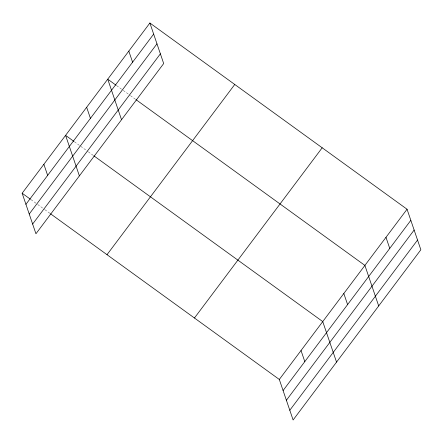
<?xml version="1.0" encoding="UTF-8"?>
<svg xmlns="http://www.w3.org/2000/svg" width="443" height="443" viewBox="0 0 443 443"><rect width="100%" height="100%" fill="white"/><g stroke="black" fill="none" stroke-linecap="round" stroke-linejoin="round"><path stroke-width="0.33" stroke-dasharray="2.21 1.66" d="M116.614 85.615L122.711 90.034M123.27 90.438L129.921 95.256M130.48 95.66L135.469 99.271M74.457 141.788L87.769 151.428M88.323 151.827L93.318 155.443M31.027 199.66L37.123 204.079M37.683 204.483L44.339 209.301M44.893 209.7L49.882 213.316"/><path stroke-width="0.66" d="M149.889 23.019L163.689 63.543L35.944 233.76L22.15 193.237L149.889 23.019L407.056 209.24L420.85 249.763L293.111 419.981L279.311 379.457L50.436 213.72M25.927 204.323L153.666 34.105M29.232 214.035L156.972 43.824M32.638 224.047L160.383 53.83M107.012 254.686L234.757 84.475M194.449 318.002L322.188 147.785M279.311 379.457L407.056 209.24M283.088 390.543L410.827 220.326M286.394 400.256L414.133 230.044M289.8 410.268L417.544 240.051M116.055 85.217L107.738 79.192L121.532 119.715M136.023 99.675L364.899 265.412L378.693 305.936M73.903 141.389L65.581 135.364L79.38 175.888M93.872 155.847L322.742 321.579L336.542 362.108M22.15 193.237L30.467 199.261M385.975 237.326L389.751 248.412M343.823 293.499L347.594 304.585M301.03 350.518L304.801 361.604M128.813 51.106L132.59 62.192M86.662 107.278L90.433 118.364M43.868 164.298L47.639 175.384"/></g></svg>
